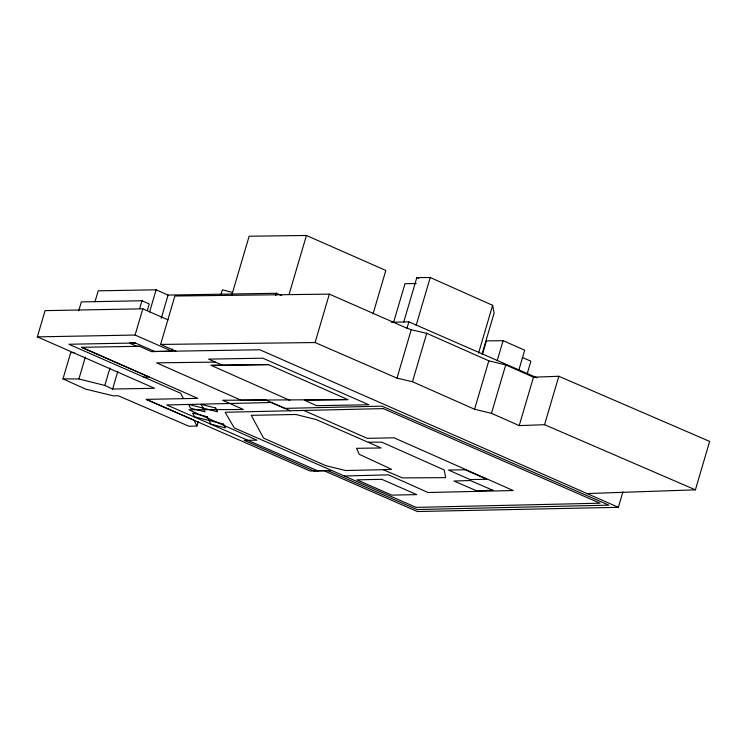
<?xml version="1.0" encoding="UTF-8"?>
<svg xmlns="http://www.w3.org/2000/svg" width="747" height="747" viewBox="0 0 747 747"><rect width="100%" height="100%" fill="white"/><g stroke="black" fill="none" stroke-linecap="round" stroke-linejoin="round"><path stroke-width="1.12" d="M74.112 352.659L70.704 352.631L62.981 378.86L78.911 378.972L104.823 385.443L112.62 389.056L154.517 388.281L37.35 336.869L45.072 310.64L142.817 308.819L168.047 319.875M78.724 310.817L81.348 301.9L141.977 300.752L149.269 303.945L147.299 310.64M94.934 301.909L98.193 290.826L156.114 289.799L168.075 295.074L276.418 293.263L281.759 295.607M78.911 378.972L85.345 357.113M104.823 385.443L109.968 367.954M112.62 389.056L117.765 371.576M139.68 308.548L141.977 300.752M37.35 336.869L135.095 335.048L142.817 308.819M149.596 311.947L156.114 289.799M161.231 318.343L168.075 295.074M175.844 351.174L160.614 344.432L174.863 296.017L329.334 294.131L406.125 327.84L411.242 329.716L426.733 333.321L488.818 360.829L505.719 364.9L533.47 377.198L558.812 376.273L709.65 441.412L695.401 489.836L586.937 493.571M154.9 351.529L135.394 342.985L129.511 343.116L136.794 346.319L139.493 346.281L151.454 351.566L171.885 351.174L172.529 348.989M221.047 294.271L222.354 289.817L232.438 292.385M231.766 295.233L249.134 236.239L306.429 235.473L385.825 270.461L373.052 313.871M62.981 378.86L85.55 389.094L113.488 395.873L118.157 395.705L189.019 426.266L196.928 425.995L198.216 421.625M275.774 295.485L276.418 293.263M289.07 294.467L306.429 235.473M160.614 344.432L315.085 342.546L329.334 294.131M393.529 322.62L404.986 283.692L416.172 283.533M403.735 322.06L416.835 277.567L430.235 277.529L492.628 305.308L494.131 313.012L482.02 354.162M406.91 328.531L408.88 321.864L536.953 377.777M695.401 489.836L544.563 424.698L519.221 425.613L491.461 413.324L474.569 409.253L412.475 381.736L396.993 378.141L411.242 329.716M416.154 325.356L430.235 277.529M412.475 381.736L426.733 333.321M478.556 353.144L492.628 305.308M482.506 354.255L486.437 340.903L503.095 340.66L524.702 350.194L518.81 370.223M474.569 409.253L488.818 360.829M497.194 360.698L503.095 340.66M491.461 413.324L505.719 364.9M527.298 373.416L530.902 361.175L522.695 357.626M519.221 425.613L533.47 377.198M544.563 424.698L558.812 376.273M139.493 346.281L81.563 347.318L197.75 398.366L146.272 399.374L310.173 471.021L324.011 470.703L417.321 511.527L618.357 507.316L622.923 491.806M383.155 469.695L391.549 469.303L359.214 454.279L356.534 448.321L381.147 447.967L316.28 419.581L295.812 414.492L251.263 415.313L263.551 438.106L326.037 465.764L345.73 470.526L383.155 469.695L402.446 477.912L445.679 477.641L444.176 469.938L381.782 442.159L368.374 442.196M344.283 476.007L388.571 474.849L427.984 492.506L513.236 490.546L394.014 437.789L367.319 438.358L303.693 410.411M391.428 322.256L408.88 321.864M331.752 470.545L313.945 470.937L244.213 440.319L256.987 440.188L188.907 409.758L243.382 409.496L222.671 400.252L347.822 399.58L268.425 364.592L211.13 365.367L289.836 400.345M143.816 377.132L149.241 377.03L81.563 347.318M135.394 342.985L68.883 344.264L180.765 393.314L183.37 398.524M151.454 351.566L259.797 349.755L618.357 507.316M211.13 365.367L268.425 364.592M347.822 399.58L304.346 400.215L316.737 405.668L368.813 404.771L262.823 358.196L208.59 359.12L222.541 365.264M215.416 362.118L156.562 362.846L241.001 400.177L265.633 399.944L284.868 408.385L381.997 406.163L608.833 505.159L416.985 509.547L327.784 470.619M396.993 378.141L315.085 342.546M290.294 410.738L271.46 402.521L166.749 404.958L317.867 470.853M146.272 399.374L194.108 420.244L196.928 425.995M135.095 335.048L171.885 351.174M416.835 277.567L418.796 278.454M492.899 490.293L476.605 490.807L453.98 481.021L470.311 480.526L492.899 490.293M383.342 408.609L225.146 412.269L234.203 427.872L416.126 507.381L600 503.198L383.342 408.609M381.81 479.331L356.889 479.845L391.82 495.13L416.733 494.617L381.81 479.331M465.092 469.788L448.433 470.022L470.04 479.546L486.699 479.313L465.092 469.788M215.696 408.021L201.12 404.323L203.025 408.086L217.554 411.774L215.696 408.021M223.577 424.119L209.039 420.43L210.943 424.193L225.473 427.872L223.577 424.119M203.193 408.123L188.627 404.416L190.522 408.179L205.051 411.868L203.193 408.123M207.227 416.761L192.661 413.054L194.565 416.807L209.085 420.514L207.227 416.761"/></g></svg>
